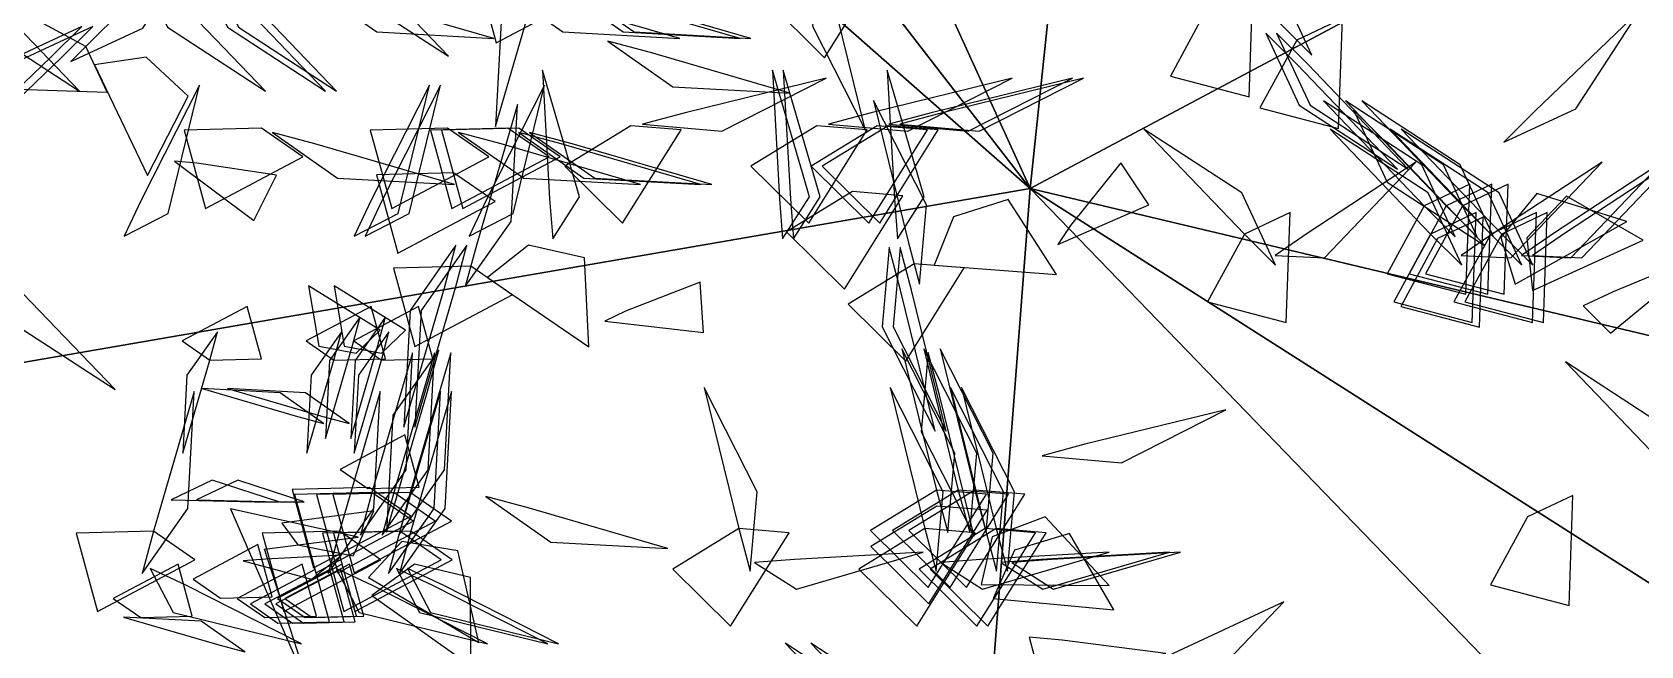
# Model space of a CAD drawing. Header units: millimetres. Extents: x 116.8 to 135.8, y -35.1 to -13.1.
# Drawn here: x 130.632 to 132.137, y -20.523 to -19.948 of the extents above; entities that cross this region are included whole.
import ezdxf

# ---------------------------------------------------------------- set-up
doc = ezdxf.new("R2010")
doc.units = ezdxf.units.MM
for name, color, linetype in [('FOGLIE', 62, 'CONTINUOUS'), ('PARETE_INTERNA', 7, 'CONTINUOUS'), ('PRATO', 83, 'CONTINUOUS'), ('RIVESTIMENTO', 33, 'CONTINUOUS')]:
    doc.layers.add(name, color=color, linetype=linetype)

msp = doc.modelspace()

# ---------------------------------------------------------------- linework, layer by layer
at = {"layer": 'FOGLIE'}
for points in [[(130.927386, -19.87278, 1.772226), (130.898218, -19.843612, 1.772226), (130.929677, -19.911153, 1.707038), (131.021404, -19.970987, 1.764657)], [(131.79974, -19.940659, 4.690909), (131.828908, -19.969827, 4.690909), (131.797449, -19.902286, 4.62572), (131.705722, -19.842451, 4.683339)], [(130.697105, -19.946797, 4.690909), (130.667936, -19.975965, 4.690909), (130.735478, -19.944507, 4.62572), (130.795312, -19.852779, 4.683339)], [(130.581984, -19.905255, 2.502247), (130.552816, -19.876087, 2.502247), (130.584275, -19.943628, 2.437058), (130.676003, -20.003463, 2.494677)], [(130.756085, -19.905255, 2.026142), (130.726917, -19.876087, 2.026142), (130.758375, -19.943628, 1.960954), (130.850103, -20.003463, 2.018573)], [(130.812411, -19.905255, 2.691664), (130.783243, -19.876087, 2.691664), (130.814702, -19.943628, 2.626476), (130.906429, -20.003463, 2.684095)], [(130.822652, -19.905255, 3.044903), (130.793484, -19.876087, 3.044903), (130.824943, -19.943628, 2.979715), (130.91667, -20.003463, 3.037334)], [(131.10322, -19.90609, 3.83829), (131.113897, -19.866245, 3.83829), (131.071133, -19.92726, 3.773101), (131.065179, -20.036615, 3.83072)], [(131.379102, -19.908336, 3.83829), (131.368426, -19.868492, 3.83829), (131.361899, -19.942714, 3.773101), (131.41142, -20.040396, 3.83072)], [(131.118326, -19.883252, 4.167042), (131.046031, -19.885178, 4.133788), (131.06608, -19.958513, 4.027674), (131.157059, -19.910182, 4.141199)], [(131.380765, -19.881005, 4.167042), (131.319119, -19.918821, 4.133788), (131.373149, -19.972306, 4.027674), (131.427774, -19.884961, 4.141199)], [(130.933082, -19.916155, 2.264369), (130.893238, -19.905479, 2.264369), (130.954252, -19.948242, 2.19918), (131.063608, -19.954196, 2.256799)], [(131.107182, -19.916155, 1.788264), (131.067338, -19.905479, 1.788264), (131.128352, -19.948242, 1.723076), (131.237708, -19.954196, 1.780695)], [(131.163509, -19.916155, 2.453787), (131.123664, -19.905479, 2.453787), (131.184679, -19.948242, 2.388598), (131.294035, -19.954196, 2.446217)], [(131.17375, -19.916155, 2.807025), (131.133905, -19.905479, 2.807025), (131.19492, -19.948242, 2.741837), (131.304276, -19.954196, 2.799456)], [(131.731179, -19.926043, 1.708079), (131.6967, -19.989616, 1.674825), (131.770234, -20.00892, 1.568711), (131.773868, -19.905965, 1.682236)], [(130.681981, -19.96192, 1.951303), (130.618409, -19.927441, 1.918048), (130.599105, -20.000975, 1.811935), (130.70206, -20.004609, 1.925459)], [(131.814863, -19.955782, 1.951303), (131.780384, -20.019355, 1.918048), (131.853918, -20.038659, 1.811935), (131.857552, -19.935704, 1.925459)], [(132.037636, -20.022291, 1.961994), (132.008468, -20.051459, 1.961994), (132.076009, -20.020001, 1.896805), (132.135844, -19.928273, 1.954424)], [(130.64913, -19.972255, 4.457389), (130.678298, -19.943087, 4.457389), (130.610757, -19.974546, 4.392201), (130.550922, -20.066273, 4.44982)], [(130.659371, -19.972255, 4.314046), (130.688539, -19.943087, 4.314046), (130.620998, -19.974546, 4.248857), (130.561163, -20.066273, 4.306476)], [(131.814957, -19.978393, 4.457389), (131.785789, -19.949225, 4.457389), (131.817247, -20.016766, 4.392201), (131.908975, -20.076601, 4.44982)], [(131.825198, -19.978393, 4.314046), (131.79603, -19.949225, 4.314046), (131.827488, -20.016766, 4.248857), (131.919216, -20.076601, 4.306476)], [(131.21017, -19.967406, 1.772226), (131.170326, -19.95673, 1.772226), (131.231341, -19.999493, 1.707038), (131.340696, -20.005447, 1.764657)], [(130.738365, -19.971898, 4.709379), (130.690192, -19.978832, 4.646392), (130.739833, -20.082544, 4.584589), (130.777909, -20.008171, 4.713118)], [(131.115821, -20.104352, 1.392521), (131.118877, -20.141731, 1.375345), (131.143836, -20.102624, 1.462802), (131.10925, -19.984006, 1.455887)], [(131.330886, -20.104352, 4.510238), (131.333942, -20.141731, 4.493062), (131.358901, -20.102624, 4.580519), (131.324315, -19.984006, 4.573603)], [(131.341127, -20.104352, 4.366894), (131.344183, -20.141731, 4.349719), (131.369142, -20.102624, 4.437175), (131.334556, -19.984006, 4.43026)], [(131.438418, -20.104352, 4.034133), (131.441475, -20.141731, 4.016958), (131.466433, -20.102624, 4.104414), (131.431848, -19.984006, 4.097499)], [(130.733984, -20.105502, 1.392521), (130.717941, -20.139402, 1.375345), (130.75911, -20.118013, 1.462802), (130.788467, -19.997995, 1.455887)], [(130.949049, -20.105502, 4.510238), (130.933006, -20.139402, 4.493062), (130.974175, -20.118013, 4.580519), (131.003532, -19.997995, 4.573603)], [(130.95929, -20.105502, 4.366894), (130.943248, -20.139402, 4.349719), (130.984416, -20.118013, 4.437175), (131.013773, -19.997995, 4.43026)], [(131.056582, -20.105502, 4.034133), (131.040539, -20.139402, 4.016958), (131.081708, -20.118013, 4.104414), (131.111064, -19.997995, 4.097499)], [(131.242592, -20.023771, 2.502247), (131.202747, -20.034448, 2.502247), (131.276969, -20.040974, 2.437058), (131.374651, -19.991453, 2.494677)], [(131.416692, -20.023771, 2.026142), (131.376847, -20.034448, 2.026142), (131.451069, -20.040975, 1.960954), (131.548751, -19.991453, 2.018573)], [(131.473018, -20.023771, 2.691664), (131.433174, -20.034448, 2.691664), (131.507396, -20.040974, 2.626476), (131.605078, -19.991453, 2.684095)], [(131.483259, -20.023771, 3.044903), (131.443415, -20.034448, 3.044903), (131.517637, -20.040974, 2.979715), (131.615319, -19.991453, 3.037334)], [(131.451342, -20.144401, 4.690909), (131.462018, -20.184246, 4.690909), (131.468545, -20.110024, 4.62572), (131.419024, -20.012342, 4.683339)], [(131.93403, -20.110794, 3.291582), (131.963198, -20.139962, 3.291582), (131.93174, -20.072421, 3.226394), (131.840012, -20.012586, 3.284012)], [(131.954513, -20.110794, 3.808642), (131.983681, -20.139962, 3.808642), (131.952222, -20.072421, 3.743453), (131.860495, -20.012586, 3.801072)], [(131.969874, -20.110794, 3.440045), (131.999043, -20.139962, 3.440045), (131.967584, -20.072421, 3.374856), (131.875856, -20.012586, 3.432475)], [(131.047749, -20.146648, 4.690909), (131.037073, -20.186492, 4.690909), (131.079836, -20.125477, 4.62572), (131.085791, -20.016122, 4.683339)], [(131.897033, -20.050227, 4.610725), (131.867864, -20.021059, 4.610725), (131.899323, -20.088601, 4.545537), (131.991051, -20.148435, 4.603155)], [(130.846383, -20.038191, 2.683996), (130.774089, -20.040117, 2.650742), (130.794138, -20.113452, 2.544628), (130.885116, -20.065121, 2.658152)], [(130.89641, -20.053018, 2.502247), (130.856565, -20.042341, 2.502247), (130.91758, -20.085105, 2.437058), (131.026936, -20.091059, 2.494677)], [(131.020484, -20.03819, 2.207891), (130.948189, -20.040117, 2.174637), (130.968238, -20.113452, 2.068523), (131.059217, -20.065121, 2.182048)], [(131.07681, -20.038191, 2.873414), (131.004515, -20.040117, 2.84016), (131.024564, -20.113452, 2.734046), (131.115543, -20.065121, 2.84757)], [(131.087051, -20.038191, 3.226653), (131.014757, -20.040117, 3.193399), (131.034806, -20.113452, 3.087285), (131.125784, -20.065121, 3.200809)], [(131.07051, -20.053018, 2.026142), (131.030666, -20.042341, 2.026142), (131.09168, -20.085105, 1.960954), (131.201036, -20.091059, 2.018573)], [(131.126837, -20.053018, 2.691664), (131.086992, -20.042341, 2.691664), (131.148007, -20.085105, 2.626476), (131.257363, -20.091059, 2.684095)], [(131.137078, -20.053018, 3.044903), (131.097233, -20.042341, 3.044903), (131.158248, -20.085105, 2.979715), (131.267604, -20.091059, 3.037334)], [(131.191854, -20.035944, 2.683996), (131.130208, -20.07376, 2.650742), (131.184238, -20.127245, 2.544628), (131.238863, -20.0399, 2.658152)], [(131.365954, -20.035944, 2.207891), (131.304308, -20.07376, 2.174637), (131.358338, -20.127245, 2.068523), (131.412963, -20.0399, 2.182048)], [(131.422281, -20.035944, 2.873414), (131.360635, -20.07376, 2.84016), (131.414665, -20.127245, 2.734046), (131.46929, -20.0399, 2.84757)], [(131.432522, -20.035944, 3.226653), (131.370876, -20.07376, 3.193399), (131.424906, -20.127245, 3.087285), (131.479531, -20.0399, 3.200809)], [(131.765913, -20.137259, 2.373953), (131.795081, -20.166428, 2.373953), (131.763623, -20.098886, 2.308765), (131.671895, -20.039052, 2.366383)], [(131.940013, -20.137259, 1.897848), (131.969181, -20.166428, 1.897848), (131.937723, -20.098886, 1.83266), (131.845995, -20.039052, 1.890279)], [(131.99634, -20.137259, 2.563371), (132.025508, -20.166428, 2.563371), (131.994049, -20.098886, 2.498182), (131.902322, -20.039052, 2.555801)], [(132.006581, -20.137259, 2.91661), (132.035749, -20.166428, 2.91661), (132.004291, -20.098886, 2.851421), (131.912563, -20.039052, 2.90904)], [(130.786069, -20.070852, 1.745009), (130.764889, -20.069245, 1.709648), (130.839353, -20.124587, 1.744193), (130.860334, -20.082259, 1.85857)], [(131.603259, -20.129383, 1.745009), (131.591277, -20.146922, 1.709648), (131.676437, -20.110106, 1.744193), (131.650269, -20.070771, 1.85857)], [(131.825466, -20.136037, 2.605883), (131.794623, -20.157373, 2.623059), (131.84097, -20.159434, 2.535602), (131.926403, -20.070174, 2.542517)], [(131.999566, -20.136037, 2.129779), (131.968723, -20.157373, 2.146954), (132.01507, -20.159434, 2.059498), (132.100503, -20.070174, 2.066413)], [(132.055893, -20.136037, 2.795301), (132.025049, -20.157373, 2.812477), (132.071397, -20.159434, 2.72502), (132.15683, -20.070174, 2.731935)], [(132.066134, -20.136037, 3.14854), (132.035291, -20.157373, 3.165716), (132.081638, -20.159434, 3.078259), (132.167071, -20.070174, 3.085174)], [(131.026126, -20.079964, 1.708079), (130.953832, -20.081891, 1.674825), (130.973881, -20.155225, 1.568711), (131.064859, -20.106895, 1.682236)], [(131.399274, -20.097463, 1.708079), (131.337628, -20.135279, 1.674825), (131.391658, -20.188764, 1.568711), (131.446283, -20.101419, 1.682236)], [(131.93403, -20.110794, 3.291582), (131.899551, -20.174367, 3.258328), (131.973085, -20.193671, 3.152214), (131.976719, -20.090715, 3.265738)], [(131.954513, -20.110794, 3.808642), (131.920034, -20.174367, 3.775387), (131.993568, -20.193671, 3.669274), (131.997202, -20.090715, 3.782798)], [(131.969874, -20.110794, 3.440045), (131.935396, -20.174367, 3.40679), (132.00893, -20.193671, 3.300676), (132.012563, -20.090715, 3.414201)], [(132.00582, -20.140578, 2.301023), (132.019222, -20.184222, 2.235818), (132.123521, -20.125406, 2.183832), (132.039528, -20.099511, 2.309433)], [(132.030193, -20.140793, 2.025198), (132.035442, -20.190054, 1.962893), (132.138823, -20.142872, 1.898658), (132.067066, -20.101711, 2.027722)], [(131.49371, -20.121219, 4.709379), (131.475628, -20.166405, 4.646392), (131.590266, -20.17527, 4.584589), (131.544895, -20.105109, 4.713118)], [(131.765913, -20.137259, 2.373953), (131.731434, -20.200832, 2.340699), (131.804968, -20.220136, 2.234585), (131.808602, -20.117181, 2.348109)], [(131.940013, -20.137259, 1.897848), (131.905535, -20.200832, 1.864594), (131.979068, -20.220136, 1.75848), (131.982702, -20.117181, 1.872005)], [(131.99634, -20.137259, 2.563371), (131.961861, -20.200832, 2.530116), (132.035395, -20.220136, 2.424003), (132.039029, -20.117181, 2.537527)], [(132.006581, -20.137259, 2.91661), (131.972102, -20.200832, 2.883355), (132.045636, -20.220136, 2.777241), (132.04927, -20.117181, 2.890766)], [(131.946683, -20.141547, 1.724116), (131.912204, -20.20512, 1.690862), (131.985738, -20.224424, 1.584748), (131.989372, -20.121469, 1.698272)], [(131.017559, -20.187562, 4.457389), (131.028235, -20.147717, 4.457389), (130.985472, -20.208732, 4.392201), (130.979517, -20.318088, 4.44982)], [(131.0278, -20.187562, 4.314046), (131.038476, -20.147717, 4.314046), (130.995713, -20.208732, 4.248857), (130.989759, -20.318088, 4.306476)], [(131.096032, -20.147755, 4.709379), (131.05778, -20.177847, 4.646392), (131.152627, -20.242844, 4.584589), (131.148414, -20.159397, 4.713118)], [(131.444281, -20.189808, 4.457389), (131.433605, -20.149964, 4.457389), (131.427078, -20.224186, 4.392201), (131.476599, -20.321868, 4.44982)], [(131.454522, -20.189808, 4.314046), (131.443846, -20.149964, 4.314046), (131.437319, -20.224186, 4.248857), (131.48684, -20.321868, 4.306476)], [(130.615473, -20.184693, 1.961994), (130.586305, -20.155525, 1.961994), (130.617763, -20.223066, 1.896805), (130.709491, -20.282901, 1.954424)], [(131.456877, -20.16506, 1.951303), (131.395231, -20.202876, 1.918048), (131.449261, -20.256361, 1.811935), (131.503886, -20.169016, 1.925459)], [(132.110895, -20.191451, 3.025544), (132.082752, -20.204562, 3.052702), (132.108274, -20.230068, 2.960512), (132.201051, -20.153794, 2.930699)], [(131.042214, -20.167306, 1.951303), (130.969919, -20.169233, 1.918048), (130.989968, -20.242567, 1.811935), (131.080947, -20.194237, 1.925459)], [(130.934881, -20.24878, 2.311338), (130.957353, -20.227267, 2.268346), (130.890521, -20.185628, 2.231293), (130.899901, -20.242285, 2.315831)], [(130.958777, -20.24878, 2.410313), (130.981249, -20.227267, 2.367322), (130.914417, -20.185628, 2.330268), (130.923797, -20.242285, 2.414806)], [(131.186823, -20.2096, 1.745009), (131.167676, -20.218798, 1.709648), (131.259835, -20.229495, 1.744193), (131.256841, -20.182346, 1.85857)], [(130.798073, -20.255213, 1.764385), (130.846269, -20.253929, 1.742215), (130.832903, -20.205039, 1.671473), (130.772251, -20.23726, 1.747156)], [(130.91414, -20.255213, 1.446982), (130.962336, -20.253929, 1.424812), (130.94897, -20.205039, 1.35407), (130.888318, -20.23726, 1.429753)], [(130.958518, -20.255213, 2.126156), (131.006715, -20.253929, 2.103986), (130.993349, -20.205039, 2.033244), (130.932696, -20.23726, 2.108927)], [(130.931485, -20.241441, 2.301299), (130.938602, -20.214878, 2.301299), (130.910094, -20.255555, 2.257841), (130.906124, -20.328458, 2.296253)], [(130.955381, -20.241441, 2.400275), (130.962499, -20.214878, 2.400275), (130.93399, -20.255555, 2.356816), (130.93002, -20.328458, 2.395228)], [(130.798073, -20.255213, 1.764385), (130.80519, -20.228651, 1.764385), (130.776682, -20.269327, 1.720926), (130.772712, -20.342231, 1.759338)], [(130.91414, -20.255213, 1.446982), (130.921257, -20.228651, 1.446982), (130.892748, -20.269327, 1.403523), (130.888779, -20.342231, 1.441935)], [(130.958518, -20.255213, 2.126156), (130.965636, -20.228651, 2.126156), (130.937127, -20.269327, 2.082697), (130.933157, -20.342231, 2.12111)], [(130.949631, -20.379056, 3.291582), (130.938955, -20.4189, 3.291582), (130.981718, -20.357886, 3.226394), (130.987673, -20.24853, 3.284012)], [(130.970114, -20.379056, 3.808642), (130.959437, -20.4189, 3.808642), (131.002201, -20.357886, 3.743453), (131.008155, -20.24853, 3.801072)], [(131.001507, -20.28569, 4.610725), (131.012183, -20.245845, 4.610725), (130.96942, -20.30686, 4.545537), (130.963465, -20.416216, 4.603155)], [(130.985476, -20.379056, 3.440045), (130.974799, -20.4189, 3.440045), (131.017563, -20.357886, 3.374856), (131.023517, -20.24853, 3.432475)], [(131.477771, -20.376809, 3.291582), (131.488447, -20.416654, 3.291582), (131.494974, -20.342432, 3.226394), (131.445453, -20.24475, 3.284012)], [(131.480816, -20.287936, 4.610725), (131.470139, -20.248092, 4.610725), (131.463613, -20.322314, 4.545537), (131.513134, -20.419996, 4.603155)], [(131.498253, -20.376809, 3.808642), (131.50893, -20.416654, 3.808642), (131.515457, -20.342432, 3.743453), (131.465935, -20.24475, 3.801072)], [(131.513615, -20.376809, 3.440045), (131.524292, -20.416654, 3.440045), (131.530818, -20.342432, 3.374856), (131.481297, -20.24475, 3.432475)], [(132.160296, -20.355161, 1.681351), (132.189464, -20.384329, 1.681351), (132.158006, -20.316788, 1.616163), (132.066278, -20.256953, 1.673782)], [(130.745362, -20.415208, 2.373953), (130.734685, -20.455053, 2.373953), (130.777449, -20.394038, 2.308765), (130.783403, -20.284682, 2.366383)], [(130.877837, -20.307304, 2.347628), (130.9044, -20.314422, 2.347628), (130.863724, -20.285913, 2.304169), (130.79082, -20.281943, 2.342581)], [(130.901733, -20.307304, 2.446603), (130.928296, -20.314422, 2.446603), (130.88762, -20.285913, 2.403144), (130.814716, -20.281943, 2.441557)], [(130.919462, -20.415208, 1.897848), (130.908786, -20.455053, 1.897848), (130.951549, -20.394038, 1.83266), (130.957503, -20.284682, 1.890279)], [(130.975789, -20.415208, 2.563371), (130.965112, -20.455053, 2.563371), (131.007876, -20.394038, 2.498182), (131.01383, -20.284682, 2.555801)], [(130.98603, -20.415208, 2.91661), (130.975353, -20.455053, 2.91661), (131.018117, -20.394038, 2.851421), (131.024071, -20.284682, 2.90904)], [(131.292875, -20.412962, 2.373953), (131.303552, -20.452806, 2.373953), (131.310079, -20.378584, 2.308765), (131.260557, -20.280902, 2.366383)], [(131.466976, -20.412962, 1.897848), (131.477652, -20.452806, 1.897848), (131.484179, -20.378584, 1.83266), (131.434658, -20.280902, 1.890279)], [(131.523302, -20.412962, 2.563371), (131.533979, -20.452806, 2.563371), (131.540505, -20.378584, 2.498182), (131.490984, -20.280902, 2.555801)], [(131.533543, -20.412962, 2.91661), (131.54422, -20.452806, 2.91661), (131.550746, -20.378584, 2.851421), (131.501225, -20.280902, 2.90904)], [(131.61655, -20.334045, 1.961994), (131.576706, -20.344721, 1.961994), (131.650927, -20.351248, 1.896805), (131.748609, -20.301726, 1.954424)], [(130.945809, -20.375417, 1.092391), (130.994006, -20.374133, 1.070222), (130.98064, -20.325243, 0.999479), (130.919987, -20.357463, 1.075162)], [(130.839741, -20.38795, 2.194093), (130.86255, -20.387837, 2.17873), (130.800321, -20.367638, 2.170031), (130.761853, -20.385957, 2.240678)], [(130.863637, -20.38795, 2.293068), (130.886446, -20.387837, 2.277705), (130.824217, -20.367638, 2.269007), (130.785749, -20.385957, 2.339653)], [(130.947246, -20.374348, 1.724116), (130.874952, -20.376275, 1.690862), (130.895001, -20.449609, 1.584748), (130.98598, -20.401278, 1.698272)], [(130.949631, -20.379056, 3.291582), (130.877336, -20.380983, 3.258328), (130.897386, -20.454317, 3.152214), (130.988364, -20.405986, 3.265738)], [(130.970114, -20.379056, 3.808642), (130.897819, -20.380983, 3.775387), (130.917868, -20.454317, 3.669274), (131.008847, -20.405986, 3.782798)], [(130.985476, -20.379056, 3.440045), (130.913181, -20.380983, 3.40679), (130.93323, -20.454317, 3.300676), (131.024209, -20.405986, 3.414201)], [(131.096002, -20.393488, 1.961994), (131.056158, -20.382811, 1.961994), (131.117172, -20.425575, 1.896805), (131.226528, -20.431529, 1.954424)], [(131.477771, -20.376809, 3.291582), (131.416125, -20.414625, 3.258328), (131.470155, -20.46811, 3.152214), (131.52478, -20.380765, 3.265738)], [(131.498253, -20.376809, 3.808642), (131.436608, -20.414626, 3.775387), (131.490638, -20.46811, 3.669274), (131.545262, -20.380765, 3.782798)], [(131.513615, -20.376809, 3.440045), (131.451969, -20.414625, 3.40679), (131.506, -20.46811, 3.300676), (131.560624, -20.380765, 3.414201)], [(132.030567, -20.401913, 2.510265), (131.996088, -20.465486, 2.477011), (132.069622, -20.48479, 2.370897), (132.073256, -20.381835, 2.484421)], [(130.893684, -20.569951, 1.120901), (130.849261, -20.432294, 1.221589), (130.936849, -20.420988, 1.167292), (130.817391, -20.394252, 1.175526)], [(130.880372, -20.428062, 1.201966), (130.932132, -20.438278, 1.196262), (130.951377, -20.396221, 1.122545), (130.865359, -20.40774, 1.176518)], [(131.478154, -20.391847, 1.724116), (131.416508, -20.429663, 1.690862), (131.470538, -20.483148, 1.584748), (131.525163, -20.395803, 1.698272)], [(131.529853, -20.420575, 2.301023), (131.519638, -20.465074, 2.235818), (131.639371, -20.466287, 2.183832), (131.579578, -20.401865, 2.309433)], [(130.745362, -20.415208, 2.373953), (130.673067, -20.417135, 2.340699), (130.693116, -20.490469, 2.234585), (130.784095, -20.442139, 2.348109)], [(130.919462, -20.415208, 1.897848), (130.847167, -20.417135, 1.864594), (130.867216, -20.490469, 1.75848), (130.958195, -20.442139, 1.872005)], [(130.975789, -20.415208, 2.563371), (130.903494, -20.417135, 2.530116), (130.923543, -20.490469, 2.424003), (131.014522, -20.442139, 2.537527)], [(130.98603, -20.415208, 2.91661), (130.913735, -20.417135, 2.883355), (130.933784, -20.490469, 2.777241), (131.024763, -20.442139, 2.890766)], [(131.292875, -20.412962, 2.373953), (131.23123, -20.450778, 2.340699), (131.28526, -20.504263, 2.234585), (131.339884, -20.416918, 2.348109)], [(131.466976, -20.412962, 1.897848), (131.40533, -20.450778, 1.864594), (131.45936, -20.504263, 1.75848), (131.513985, -20.416918, 1.872005)], [(131.523302, -20.412962, 2.563371), (131.461656, -20.450778, 2.530116), (131.515687, -20.504263, 2.424003), (131.570311, -20.416918, 2.537527)], [(131.533543, -20.412962, 2.91661), (131.471898, -20.450778, 2.883355), (131.525928, -20.504263, 2.777241), (131.580552, -20.416918, 2.890766)], [(131.550853, -20.432948, 2.025198), (131.530768, -20.478234, 1.962893), (131.64389, -20.489064, 1.898658), (131.602327, -20.41754, 2.027722)], [(130.808161, -20.478096, 1.310298), (130.856358, -20.476812, 1.288129), (130.842992, -20.427922, 1.217386), (130.782339, -20.460143, 1.293069)], [(130.977655, -20.425077, 2.301023), (130.946559, -20.458506, 2.235818), (131.049644, -20.519423, 2.183832), (131.030073, -20.433737, 2.309433)], [(131.345061, -20.44168, 2.605883), (131.307682, -20.444736, 2.623059), (131.346789, -20.469695, 2.535602), (131.465407, -20.435109, 2.542517)], [(131.519161, -20.44168, 2.129779), (131.481782, -20.444736, 2.146954), (131.52089, -20.469695, 2.059498), (131.639507, -20.435109, 2.066413)], [(131.575488, -20.44168, 2.795301), (131.538109, -20.444736, 2.812477), (131.577216, -20.469695, 2.72502), (131.695834, -20.435109, 2.731935)], [(131.585729, -20.44168, 3.14854), (131.54835, -20.444736, 3.165716), (131.587457, -20.469695, 3.078259), (131.706075, -20.435109, 3.085174)], [(130.733493, -20.496229, 1.67351), (130.781689, -20.494945, 1.65134), (130.768323, -20.446055, 1.580598), (130.707671, -20.478276, 1.656281)], [(130.776197, -20.466172, 2.605883), (130.742297, -20.450129, 2.623059), (130.763686, -20.491297, 2.535602), (130.883705, -20.520654, 2.542517)], [(130.84956, -20.496229, 1.356107), (130.897756, -20.494945, 1.333937), (130.88439, -20.446055, 1.263195), (130.823738, -20.478276, 1.338878)], [(130.849996, -20.4414, 1.499908), (130.829377, -20.443212, 1.518014), (130.893127, -20.460297, 1.518021), (130.921278, -20.437772, 1.443816)], [(130.887111, -20.496229, 1.799789), (130.935307, -20.494945, 1.777619), (130.921941, -20.446055, 1.706876), (130.861289, -20.478276, 1.782559)], [(130.893938, -20.496229, 2.035281), (130.942135, -20.494945, 2.013112), (130.928769, -20.446055, 1.942369), (130.868116, -20.478276, 2.018052)], [(130.950297, -20.466172, 2.129779), (130.916398, -20.450129, 2.146954), (130.937786, -20.491297, 2.059498), (131.057805, -20.520654, 2.066413)], [(130.989655, -20.446293, 2.025198), (130.949618, -20.475469, 1.962893), (131.042169, -20.541409, 1.898658), (131.041937, -20.458685, 2.027722)], [(131.006624, -20.466172, 2.795301), (130.972724, -20.450129, 2.812477), (130.994113, -20.491297, 2.72502), (131.114131, -20.520654, 2.731935)], [(131.016865, -20.466172, 3.14854), (130.982965, -20.450129, 3.165716), (131.004354, -20.491297, 3.078259), (131.124373, -20.520654, 3.085174)], [(130.861831, -20.501394, 2.247844), (130.910027, -20.50011, 2.225674), (130.896661, -20.45122, 2.154932), (130.836009, -20.48344, 2.230615)], [(130.875486, -20.501394, 2.59255), (130.923682, -20.50011, 2.570381), (130.910316, -20.45122, 2.499638), (130.849664, -20.48344, 2.575321)], [(130.885727, -20.501394, 2.346819), (130.933923, -20.50011, 2.324649), (130.920557, -20.45122, 2.253907), (130.859905, -20.48344, 2.32959)], [(130.804201, -20.521039, 1.45589), (130.830764, -20.528157, 1.45589), (130.790087, -20.499648, 1.412431), (130.717183, -20.495678, 1.450844)], [(131.689857, -20.533998, 2.150912), (131.656914, -20.550382, 2.13226), (131.751425, -20.535324, 2.106925), (131.80289, -20.481488, 2.205754)], [(131.399053, -20.585714, 2.347628), (131.418498, -20.60516, 2.347628), (131.397526, -20.560132, 2.304169), (131.336374, -20.520243, 2.342581)], [(131.422949, -20.585714, 2.446603), (131.442394, -20.60516, 2.446603), (131.421422, -20.560132, 2.403144), (131.36027, -20.520243, 2.441557)], [(131.595414, -20.517171, 3.025544), (131.564486, -20.514454, 3.052702), (131.573836, -20.549304, 2.960512), (131.69232, -20.529636, 2.930699)]]:
    msp.add_3dface(points, dxfattribs=at)
at = {"layer": 'PARETE_INTERNA'}
for points in [[(132.189442, -19.052402, 0.8), (132.001009, -19.289552, 0.8), (132.840193, -20.17085, 0.8), (133.086991, -19.994993, 0.8)], [(132.001009, -19.289552, 0.5), (132.840193, -20.17085, 0.5), (132.840193, -20.17085, 0.8), (132.001009, -19.289552, 0.8)]]:
    msp.add_3dface(points, dxfattribs=at)
at = {"layer": 'PRATO'}
for points in [[(128.843016, -20.5649), (128.843016, -18.1399), (129.343016, -18.1399), (131.565629, -20.094816)], [(128.843016, -18.1399, -0.0183), (128.843016, -20.5649, -0.0183), (131.565629, -20.094816, -0.0183), (129.343016, -18.1399, -0.0183)], [(131.565629, -20.094816), (129.343016, -18.1399), (129.843016, -18.1399), (130.078276, -18.171739)], [(129.343016, -18.1399, -0.0183), (131.565629, -20.094816, -0.0183), (130.078276, -18.171739, -0.0183), (129.843016, -18.1399, -0.0183)], [(130.766953, -18.342151), (131.565629, -20.094816), (130.078276, -18.171739), (130.313537, -18.203579)], [(131.565629, -20.094816, -0.0183), (130.766953, -18.342151, -0.0183), (130.313537, -18.203579, -0.0183), (130.078276, -18.171739, -0.0183)], [(131.220369, -18.480723), (131.704905, -18.766563), (131.565629, -20.094816), (130.766953, -18.342151)], [(131.704905, -18.766563, -0.0183), (131.220369, -18.480723, -0.0183), (130.766953, -18.342151, -0.0183), (131.565629, -20.094816, -0.0183)], [(131.704905, -18.766563), (132.189442, -19.052402), (132.638217, -19.523697), (131.565629, -20.094816)], [(132.189442, -19.052402, -0.0183), (131.704905, -18.766563, -0.0183), (131.565629, -20.094816, -0.0183), (132.638217, -19.523697, -0.0183)], [(131.565629, -20.094816), (132.638217, -19.523697), (133.086991, -19.994993), (133.358932, -20.520835)], [(132.638217, -19.523697, -0.0183), (131.565629, -20.094816, -0.0183), (133.358932, -20.520835, -0.0183), (133.086991, -19.994993, -0.0183)], [(128.843016, -22.9899), (128.843016, -20.5649), (131.565629, -20.094816), (131.343016, -22.9899)], [(128.843016, -20.5649, -0.0183), (128.843016, -22.9899, -0.0183), (131.343016, -22.9899, -0.0183), (131.565629, -20.094816, -0.0183)], [(133.843016, -22.450041), (133.843016, -22.9899), (131.343016, -22.9899), (131.565629, -20.094816)], [(133.843016, -22.9899, -0.0183), (133.843016, -22.450041, -0.0183), (131.565629, -20.094816, -0.0183), (131.343016, -22.9899, -0.0183)], [(133.736945, -21.47843), (131.565629, -20.094816), (133.358932, -20.520835), (133.630874, -21.046678)], [(133.843016, -21.910182), (133.843016, -22.450041), (131.565629, -20.094816), (133.736945, -21.47843)], [(133.843016, -22.450041, -0.0183), (133.843016, -21.910182, -0.0183), (133.736945, -21.47843, -0.0183), (131.565629, -20.094816, -0.0183)], [(131.565629, -20.094816, -0.0183), (133.736945, -21.47843, -0.0183), (133.630874, -21.046678, -0.0183), (133.358932, -20.520835, -0.0183)]]:
    msp.add_3dface(points, dxfattribs=at)
at = {"layer": 'RIVESTIMENTO'}
for points in [[(132.189442, -19.052402, 0.5), (132.001009, -19.289552, 0.5), (132.840193, -20.17085, 0.5), (133.086991, -19.994993, 0.5)], [(132.001009, -19.289552), (132.840193, -20.17085), (132.840193, -20.17085, 0.5), (132.001009, -19.289552, 0.5)]]:
    msp.add_3dface(points, dxfattribs=at)

doc.saveas('drawing.dxf')
